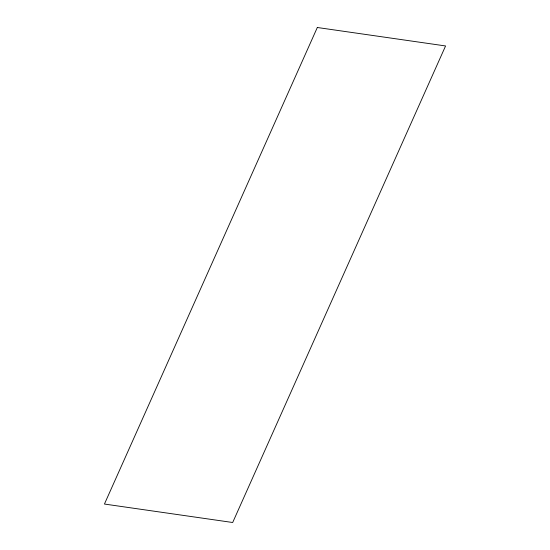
<?xml version="1.0" encoding="UTF-8"?>
<svg xmlns="http://www.w3.org/2000/svg" width="550" height="550" viewBox="0 0 550 550"><rect width="100%" height="100%" fill="white"/><g stroke="black" fill="none" stroke-linecap="round" stroke-linejoin="round"><path stroke-width="0.82" d="M317.316 27.5L104.438 504.047L232.684 522.5L445.576 45.953L317.316 27.5"/></g></svg>
